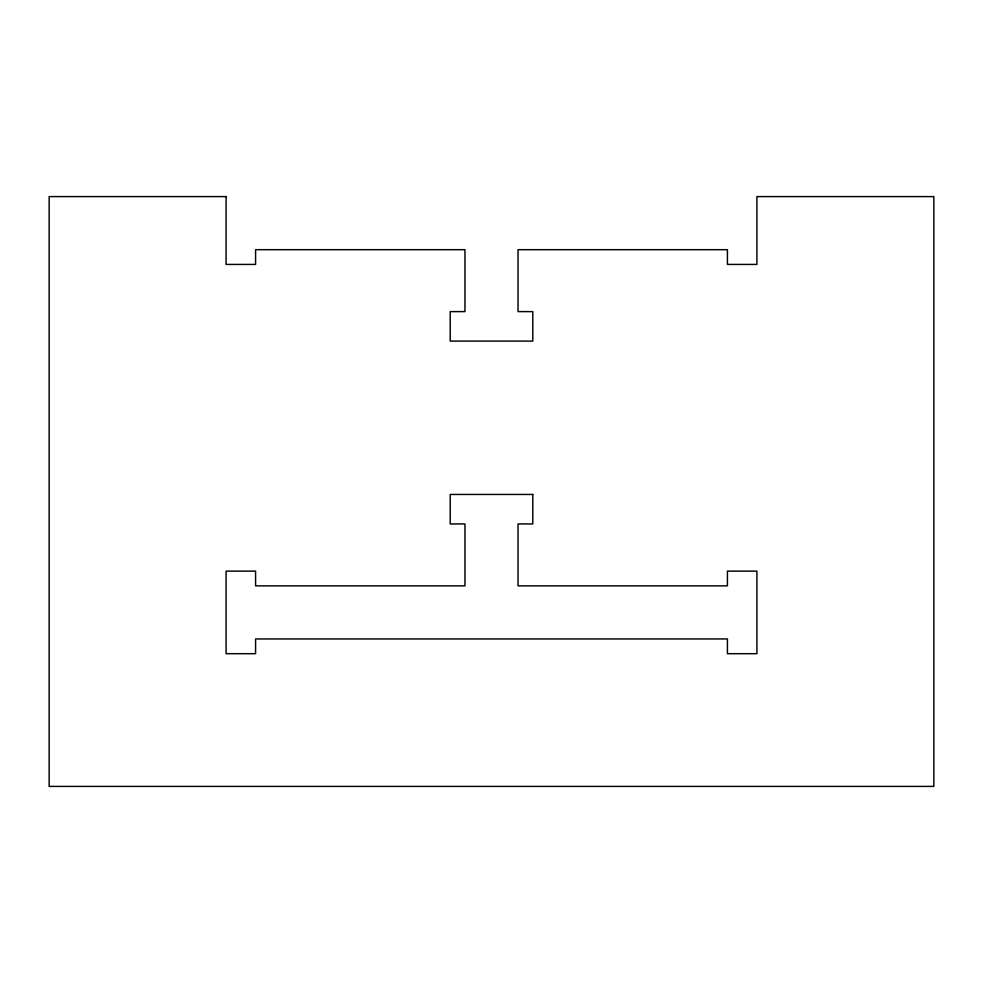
<?xml version="1.0" encoding="UTF-8"?>
<svg xmlns="http://www.w3.org/2000/svg" width="983" height="983" viewBox="0 0 983 983"><rect width="100%" height="100%" fill="white"/><g stroke="black" fill="none" stroke-linecap="round" stroke-linejoin="round"><path stroke-width="1.47" d="M226.09 196.6L49.15 196.6L49.15 786.4L933.85 786.4L933.85 196.6L756.91 196.6L756.91 264.427L727.42 264.427L727.42 249.682L518.041 249.682L518.041 311.611L532.786 311.611L532.786 341.101L450.214 341.101L450.214 311.611L464.959 311.611L464.959 249.682L255.58 249.682L255.58 264.427L226.09 264.427L226.09 196.6M532.786 494.449L450.214 494.449L450.214 523.939L464.959 523.939L464.959 585.868L255.58 585.868L255.58 571.123L226.09 571.123L226.09 653.695L255.58 653.695L255.58 638.95L727.42 638.95L727.42 653.695L756.91 653.695L756.91 571.123L727.42 571.123L727.42 585.868L518.041 585.868L518.041 523.939L532.786 523.939L532.786 494.449"/></g></svg>
